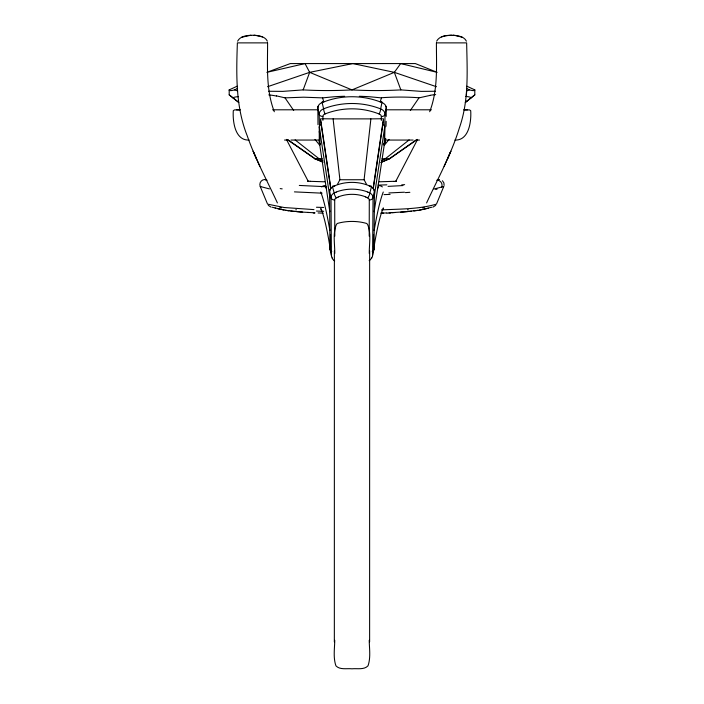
<?xml version="1.0" encoding="UTF-8"?>
<svg xmlns="http://www.w3.org/2000/svg" width="704" height="704" viewBox="0 0 704 704"><rect width="100%" height="100%" fill="white"/><g stroke="black" fill="none" stroke-linecap="round" stroke-linejoin="round"><path stroke-width="1.06" d="M334.347 641.916L334.382 250.686M365.781 197.102L367.831 197.982A3.441 2.552 0 0 1 369.292 200.094L369.213 236.174M369.618 641.898L369.644 250.703M373.507 234.423L373.507 250.052A5.042 3.916 9.1 0 1 372.715 252.182M373.437 189.596A3.775 2.482 -5.8 0 1 374.431 191.576L374.053 248.82L372.618 255.323A7.374 7.339 83.5 0 1 372.504 255.983M465.318 102.52L474.804 94.873L474.804 89.892L466.875 86.196M267.582 42.882C267.634 65.947 265.813 89.76 274.314 111.742M381.322 120.437L381.33 116.547A3.784 2.807 0 0 0 379.086 113.986C361.962 107.14 342.311 107.122 325.16 113.898A3.775 1.038 71.6 0 1 323.62 108.812L322.115 102.555A3.766 1.082 70.6 0 1 323.057 101.728M386.232 116.38L386.144 106.744A7.603 5.764 5.3 0 0 383.337 103.268A7.146 5.412 5.3 0 0 381.973 102.59C362.692 94.688 340.322 94.75 321.174 102.995A7.577 5.764 -6 0 0 317.847 107.158M372.618 255.323L373.041 197.683L374.431 191.576M386.153 121.37L386.03 126.298M444.092 185.425L443.907 182.952L442.438 180.752M426.598 202.937C438.046 178.2 451.326 154.158 459.351 127.987C469.014 100.593 467.201 71.386 466.646 42.882L436.427 42.882M466.347 95.339L466.682 91.15M369.266 253.493C369.178 243.91 371.369 233.358 367.558 224.356A5.694 4.224 0 0 0 366.397 223.379C357.306 220.792 346.711 220.783 337.621 223.362A5.676 4.206 0 0 0 336.459 224.338C332.649 233.35 334.858 243.892 334.77 253.475M366.608 184.457L364.091 179.74L370.894 118.879L382.439 118.747M334.752 640.323C334.602 648.745 333.098 657.782 335.94 665.852C339.979 670.067 346.773 668.254 351.974 668.8C357.174 668.254 363.968 670.05 368.007 665.834C370.858 657.765 369.362 648.727 369.222 640.297M317.838 107.158L317.997 124.696M373.129 188.302L383.486 118.738M373.287 188.707L383.486 120.234M374.185 196.918L384.745 126.896A3.793 2.816 0 0 0 382.501 124.344M374.185 211.737L384.745 141.715L384.745 126.896M372.522 255.983L371.923 257.928M380.195 101.966L381.418 97.882L370.33 96.809A181.623 134.094 0 0 0 359.313 96.272M384.27 143.308L385.079 114.321L386.302 107.958A3.775 2.543 0.2 0 0 385.44 106.022M429.686 111.742C438.187 89.76 436.366 65.947 436.418 42.882M303.151 89.892L309.663 72.345L305.043 63.571L266.851 72.345L290.33 63.571L415.369 63.571L437.149 72.345L400.655 63.571L394.337 72.345L352 89.892A235.567 122.874 -3.1 0 1 303.151 89.892L282.779 91.379L268.699 91.256M436.638 41.175C439.78 35.235 448.026 35.218 453.851 35.288M237.591 41.175C240.75 35.244 248.987 35.218 254.822 35.288M443.194 186.674L443.766 186.49L436.462 204.116C418.66 209.334 399.837 208.93 381.48 209.906M447.454 159.034L450.85 151.193L444.127 166.32M395.692 181.474L417.586 139.401M337.392 184.457L339.909 179.74L333.106 118.879L321.561 118.747M410.326 110.475L418.986 97.874L429.818 95.462M384.296 145.306L389.074 139.418M435.723 205.357L432.925 207.117M465.379 102.353L474.804 94.873M409.138 139.92L385.29 158.761L381.489 160.609M381.401 162.14L389.321 158.761L416.319 139.841M417.058 139.603L389.62 158.761L380.732 162.562M238.726 102.485L229.196 94.846L229.196 89.892A98.894 7.172 -27.2 0 0 231.818 90.508L234.722 89.892L237.565 88.343M329.622 191.576A6.732 5.201 -6.6 0 1 332.526 186.947L334.875 185.918M229.196 89.892L237.125 86.196M241.815 37.206L250.923 35.235M334.787 236.174L334.699 200.094A3.432 2.543 0 0 1 336.354 197.894L338.219 197.102M474.813 89.892A98.894 7.172 27.2 0 1 472.182 90.508L469.278 89.892L466.585 90.957M336.23 192.13L334.189 192.975A6.697 5.157 -6.5 0 0 331.003 197.683L331.382 255.323A7.374 7.348 64.8 0 0 331.487 255.983M441.426 36.942L445.421 35.772L451.51 35.2M439.041 179.546L437.237 180.136M439.102 179.52L438.082 179.863M267.52 86.733L309.663 72.345L352.845 63.571L394.337 72.345L436.48 86.733M443.722 186.507L433.919 189.033M431.79 207.231L419.452 210.144L403.427 211.974M436.858 180.25L437.184 180.154A5.042 4.893 73 0 1 441.734 187.114M427.83 208.366L428.402 208.217M426.545 208.692L419.452 210.144M417.305 210.478L417.859 210.399M416.17 210.646L416.742 210.566M414.99 210.804L415.58 210.725M413.811 210.954L414.401 210.883M276.487 95.867L285.014 97.856L303.662 97.196L322.582 97.874L333.67 96.8A181.623 134.094 0 0 1 344.687 96.272M410.731 211.306L411.365 211.235M408.795 211.508L410.098 211.376M408.144 211.57L389.066 212.828M402.741 212.027L400.655 212.186M240.152 109.798L234.494 109.912L233.297 110.669C232.575 121.255 234.898 140.721 249.11 140.061M402.978 185.566L388.062 186.375M404.457 192.21L388.907 192.94M435.301 91.256L421.221 91.379L400.849 89.892A235.567 122.874 3.1 0 1 352 89.91L309.663 72.345M395.815 181.236L396.51 181.201M394.926 212.538L392.005 212.696M454.89 140.061C469.102 140.721 471.425 121.255 470.703 110.669L469.506 109.912L464.138 109.956M393.712 181.333L379.289 181.799M386.751 212.934L380.794 213.145M382.501 213.083L383.354 213.057M389.321 158.761L382.043 158.761M267.573 42.882L237.371 42.882C236.315 74.14 235.426 106.251 247.254 135.872C255.314 159.078 267.142 180.682 277.402 202.937M272.589 109.798L317.794 109.798M386.206 109.798L431.411 109.798M463.848 109.798L467.597 109.798M239.862 109.956L236.403 109.798M333.106 118.879L370.894 118.879M284.522 140.061L286.308 140.061M290.99 140.061L319.053 140.061M384.947 140.061L413.134 140.061M417.745 140.061L419.514 140.061M322.256 158.761L314.882 158.761L287.311 139.603M339.909 179.74L364.091 179.74M323.092 162.122L314.882 158.761L322.784 162.008M324.711 181.799L310.288 181.333M326.251 186.727L299.306 185.434M322.124 193.169L294.43 191.875M323.206 213.145L318.102 212.96M313.958 209.607L284.134 207.513L267.555 204.125L260.216 186.481A5.042 5.042 0 0 1 264.862 179.511L267.054 180.224M314.934 212.828L301.259 212.027M307.49 181.201L308.185 181.236M307.622 212.458L309.074 212.538M465.731 96.439L468.213 96.73A104.218 25.925 -36 0 1 470.254 97.249L471.275 97.733M453.077 35.235C457.829 35.658 464.094 36.335 466.409 41.175M254.047 35.235C258.79 35.658 265.065 36.326 267.362 41.175M302.65 212.133L288.42 210.725L277.807 208.771M300.573 211.974L296.525 211.631M293.902 211.376L295.205 211.508M292.635 211.235L293.269 211.306M292.019 211.174L290.796 211.024M454.617 35.341L462.176 37.206M255.596 35.341L262.574 36.942M288.42 210.725L289.01 210.804M287.258 210.566L287.83 210.646M285.595 210.311L286.141 210.399M284.011 210.047L272.263 207.249M269.412 188.901L260.242 186.49L260.753 186.657M237.67 90.957L234.722 89.892M275.079 208.076L275.598 208.217M271.075 207.117L268.277 205.357M265.813 179.828L265.346 179.678M367.77 192.13L369.811 192.975A6.697 5.157 6.5 0 1 372.997 197.683A3.784 2.526 -6.8 0 1 369.301 200.077M369.125 185.918L371.448 186.982A6.732 5.201 6.6 0 1 374.378 191.576M322.881 160.609L319.07 158.761L295.134 139.92M466.435 88.343L469.278 89.892M287.716 139.603L315.172 158.761M229.196 94.846L238.674 102.318M314.987 139.418L319.774 145.306M285.014 97.856L293.691 110.466M286.414 139.401L308.308 181.474M256.546 159.034L253.15 151.193L259.873 166.32M332.077 257.928L331.478 255.983M320.998 208.613L321.614 210.197A221.936 19.562 87.2 0 1 328.592 238.894L330.493 250.043A5.042 2.446 0 0 0 331.786 251.451M394.337 72.345L400.849 89.892M319.986 143.334L319.158 114.286L317.777 107.985A3.775 2.543 -0.2 0 1 318.542 106.075M322.582 97.874L323.814 101.957M332.543 186.974L334.189 192.975A3.828 1.426 63.8 0 0 336.354 197.859M330.519 189.561A3.775 2.526 7 0 0 329.578 191.576L330.959 197.683A3.784 2.526 6.8 0 0 334.699 200.077M331.382 255.323L329.947 248.82L329.569 191.576M321.499 124.344A3.793 2.816 0 0 0 319.238 126.896L329.815 196.918M319.255 126.896L319.255 141.715L329.815 211.737M320.514 118.738L330.871 188.302M320.514 120.234L330.713 188.707M322.916 120.366L322.898 116.477A3.793 2.816 0 0 1 325.169 113.907M330.493 234.423L330.493 250.043M331.276 251.302A4.937 3.898 -9.6 0 1 329.965 248.82A3.722 2.631 0 0 1 330.607 246.875M372.724 251.302A4.937 3.898 9.5 0 0 374.035 248.82A3.722 2.631 0 0 0 373.393 246.875M334.69 260.955A5.403 5.298 84.8 0 1 332.156 257.91M371.562 257.805A5.403 4.954 -51.3 0 1 369.142 260.638M383.328 207.856A220.378 19.422 -87.2 0 0 373.507 250.052A5.042 2.446 0 0 1 372.214 251.451M331.285 252.182A5.042 3.925 -9.1 0 1 330.493 250.043M424.204 207.275A14.678 8.254 21.9 0 1 422.391 207.812M408.25 209.818A22.202 15.497 34.1 0 1 407.546 209.81M281.609 207.812A14.678 8.254 -21.9 0 1 279.796 207.275M296.454 209.81A22.202 15.497 -34.1 0 1 295.75 209.818M323.646 207.469A149.301 25.529 0.3 0 1 316.457 207.24M323.629 211.306A153.842 32.613 0.2 0 1 316.439 211.05M390.746 212.969A130.513 27.526 -0.2 0 1 386.918 213.136M314.741 213.039A130.266 27.482 0.2 0 1 313.254 212.969M282.181 188.874A44.15 3.555 4.4 0 1 280.201 188.602M390.078 194.392A170.394 37.532 0 0 1 384.006 194.603M409.86 192.315A78.839 11.66 -0.8 0 1 405.363 192.614M437.078 189.13A43.613 5.306 -1.4 0 1 435.706 189.508M404.642 184.633A73.383 12.646 -1 0 1 401.729 184.844M386.901 184.826A162.21 36.353 -0.1 0 1 378.118 185.117M310.455 181.289A41.615 4.083 0.5 0 1 308.37 181.192M396 181.271A41.571 4.171 -0.5 0 1 393.87 181.377M374.158 230.525A237.89 20.962 -87.2 0 1 383.275 192.007M377.476 189.024A242.739 20.953 -87.2 0 1 378.787 185.601A5.113 4.822 0 0 1 382.342 186.921M321.658 186.921A5.122 4.822 0 0 1 325.213 185.557A242.739 20.953 87.2 0 1 326.524 189.024M383.31 208.798A5.034 4.743 0 0 1 382.457 210.179M321.543 210.179A5.034 4.743 0 0 1 320.69 208.798M320.725 192.007A237.89 20.962 87.2 0 1 329.842 230.525M322.898 116.477A3.775 2.534 -0.5 0 1 319.158 114.286A7.533 5.72 -6 0 1 323.62 108.821C341.766 101.684 362.516 101.737 380.644 108.9A7.524 5.702 5.3 0 1 385.079 114.321A3.775 2.534 0.4 0 1 381.33 116.547M379.086 113.986A3.775 1.047 -71.4 0 0 380.644 108.9L381.973 102.529A3.766 1.082 -70.6 0 0 381.066 101.728M320.135 137.069A53.504 7.383 87.4 0 1 319.264 131.481M385.757 138.442A53.09 8.078 -89.6 0 1 384.806 143.686M320.461 144.593A5.755 5.729 87.8 0 1 320.056 143.37M383.9 143.29A5.72 5.333 -51 0 1 383.214 144.91M332.517 186.938A3.837 1.496 61.2 0 1 334.162 186.252M334.77 185.786A34.646 25.687 0 0 1 369.23 185.786M369.846 186.199A3.837 1.496 -62 0 1 371.448 186.974L369.811 192.975A3.828 1.443 -63.3 0 1 367.646 197.859M336.178 192.051A34.012 25.212 0 0 1 367.831 192.051M338.122 196.979A28.785 21.34 0 0 1 365.878 196.97M320.329 144.021A5.06 3.749 0 0 1 319.238 141.715M384.762 141.715A5.06 3.749 0 0 1 383.671 144.021M466.224 101.323A101.279 24.825 -33.6 0 1 466.796 101.297M232.848 97.786A103.629 25.608 35.7 0 1 238.392 96.677M268.752 94.873A58.476 34.241 24.9 0 1 276.522 96.061M381.427 97.733A197.234 140.809 -10.4 0 1 419.021 97.759M429.845 95.357A56.197 33.15 -25.1 0 1 435.679 94.582"/></g></svg>
